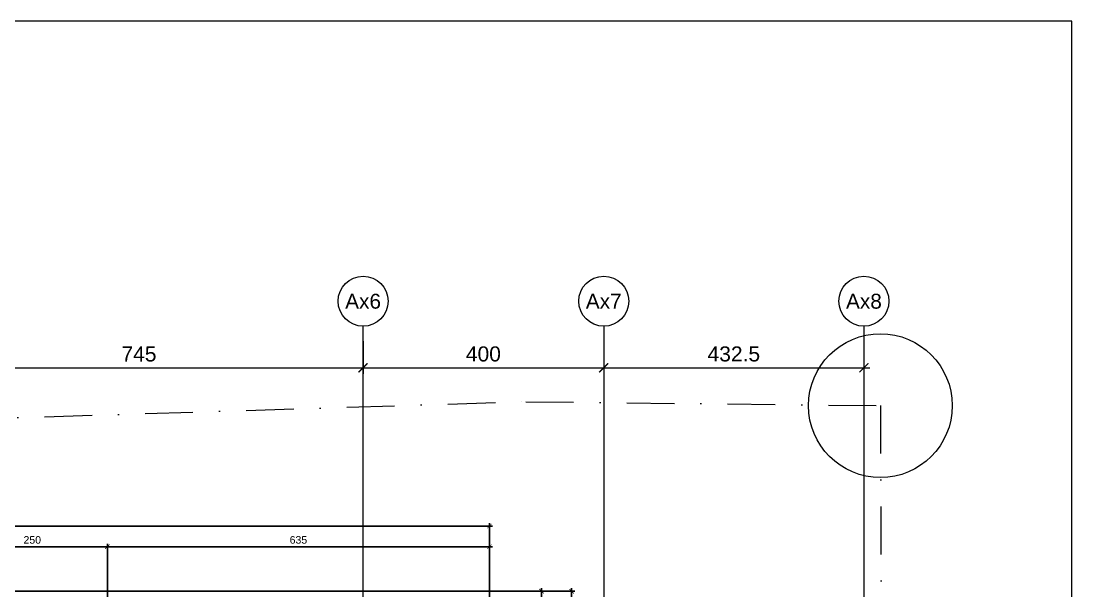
# Model space of a CAD drawing. Header units: centimetres. Extents: x 73341 to 78742, y -55119 to -48184.
# Drawn here: x 76890 to 78637, y -49722 to -48775 of the extents above; entities that cross this region are included whole.
import ezdxf
from ezdxf.enums import TextEntityAlignment as Align

# ---------------------------------------------------------------- set-up
doc = ezdxf.new("R2010")
doc.units = ezdxf.units.CM
doc.header["$LTSCALE"] = 50
doc.header["$MEASUREMENT"] = 0
for name, pattern in [('23486-A01$0${ Chain Double-Dash }', [0]), ('CACHE', [0.375, 0.25, -0.125]), ('CONTINU', [0]), ('Dot & Dashed', [335.138881, 158.75, -88.194444, 0, -88.194437])]:
    doc.linetypes.add(name, pattern=pattern)
doc.layers.get('0').update_dxf_attribs({"color": 8})
doc.layers.add('BETON CACHE', color=4, linetype='CACHE', lineweight=5)
doc.layers.add('MACONNERIE COUPE', color=7, linetype='Continuous', lineweight=30)
doc.layers.add('BETON COUPE', color=3, linetype='CONTINU')
doc.layers.add('COTE 50ème', color=1, linetype='Continuous')
doc.layers.add('FMULT', color=150, linetype='Continuous', plot=False)
doc.layers.add('HORS GEL', color=7, linetype='CACHE', lineweight=15, true_color=0x00661a)
doc.styles.add('FN_TEXT_1.50', font='arial.ttf', dxfattribs={"height": 10})
doc.styles.add('RS_TEXT_1.50', font='arial.ttf', dxfattribs={"height": 12.5})
doc.styles.add('RS_TXT_100', font='arial.ttf', dxfattribs={"height": 25})
doc.styles.add('RS_TXT_50', font='arial.ttf', dxfattribs={"height": 12.5})
doc.dimstyles.new('RS_100CM_LINEAIRE', dxfattribs={"dimscale": 10, "dimtxt": 25, "dimasz": 1.5, "dimexe": 1, "dimexo": 2.5, "dimgap": 1, "dimtad": 1, "dimdec": 1, "dimrnd": 0.5, "dimdsep": 46, "dimtxsty": 'RS_TXT_100', "dimblk1": 'ARCHTICK', "dimblk2": 'ARCHTICK', "dimsah": 1, "dimcen": 2.5, "dimdle": 1, "dimclrt": 4, "dimadec": 0, "dimazin": 2, "dimtfac": 1, "dimtdec": 1, "dimtix": 1, "dimtmove": 2, "dimatfit": 3, "dimfxl": 1, "dimtolj": 1, "dimtzin": 0, "dimarcsym": 0})
doc.dimstyles.new('RS_50CM_LINEAIRE', dxfattribs={"dimscale": 5, "dimtxt": 12.5, "dimasz": 1.5, "dimexe": 1, "dimexo": 2.5, "dimgap": 1, "dimtad": 1, "dimdec": 1, "dimrnd": 0.5, "dimdsep": 46, "dimtxsty": 'RS_TXT_50', "dimblk1": 'ARCHTICK', "dimblk2": 'ARCHTICK', "dimsah": 1, "dimcen": 2.5, "dimdle": 1, "dimclrt": 4, "dimadec": 0, "dimazin": 2, "dimtfac": 1, "dimtdec": 1, "dimtix": 1, "dimtmove": 2, "dimatfit": 3, "dimfxl": 1, "dimtolj": 1, "dimtzin": 0, "dimarcsym": 0})

# ---------------------------------------------------------------- blocks, each defined once
blk = doc.blocks.new('AXES_FN')
at = {"color": 0, "linetype": 'Continuous'}
blk.add_circle((0, 15), 22.18, dxfattribs=at)
at = {"color": 0, "style": 'FN_TEXT_1.50'}
blk.add_attdef('AXES', text='', height=12.5, dxfattribs=at).set_placement((-48.89, 20.63), align=Align.MIDDLE_CENTER)
blk = doc.blocks.new('_ArchTick')
at = {"color": 0, "linetype": 'ByBlock', "const_width": 0.15}
blk.add_lwpolyline([(-0.5, -0.5), (0.5, 0.5)], dxfattribs=at)
blk = doc.blocks.new('*D29')
at = {"layer": 'Defpoints', "color": 0, "linetype": 'ByBlock', "transparency": 16777216}
for p in [(73413.4, -40314.7), (74158.4, -40314.7), (74158.4, -40383.7)]:
    blk.add_point(p, dxfattribs=at)
at = {"layer": 'HORS GEL', "color": 0, "linetype": 'ByBlock', "lineweight": -2, "transparency": 16777216}
for p, q in [((73413.4, -40339.7), (73413.4, -40393.7)), ((74158.4, -40339.7), (74158.4, -40393.7)), ((73403.4, -40383.7), (74168.4, -40383.7))]:
    blk.add_line(p, q, dxfattribs=at)
at = {"layer": 'HORS GEL', "color": 0, "linetype": 'ByBlock', "lineweight": -2, "transparency": 16777216, "xscale": 15, "yscale": 15, "zscale": 15, "rotation": 180}
blk.add_blockref('_ArchTick', (73413.4, -40383.7), dxfattribs=at)
at = {"layer": 'HORS GEL', "color": 0, "linetype": 'ByBlock', "lineweight": -2, "transparency": 16777216, "xscale": 15, "yscale": 15, "zscale": 15}
blk.add_blockref('_ArchTick', (74158.4, -40383.7), dxfattribs=at)
at = {"layer": 'HORS GEL', "color": 4, "linetype": 'ByBlock', "transparency": 16777216, "insert": (73785.9, -40361), "char_height": 25, "attachment_point": 5, "style": 'RS_TXT_100'}
blk.add_mtext('\\A1;745', dxfattribs=at)
blk = doc.blocks.new('*D30')
at = {"layer": 'Defpoints', "color": 0, "linetype": 'ByBlock', "transparency": 16777216}
for p in [(74158.4, -40314.7), (74558.4, -40314.7), (74558.4, -40383.7)]:
    blk.add_point(p, dxfattribs=at)
at = {"layer": 'HORS GEL', "color": 0, "linetype": 'ByBlock', "lineweight": -2, "transparency": 16777216}
for p, q in [((74158.4, -40339.7), (74158.4, -40393.7)), ((74558.4, -40339.7), (74558.4, -40393.7)), ((74148.4, -40383.7), (74568.4, -40383.7))]:
    blk.add_line(p, q, dxfattribs=at)
at = {"layer": 'HORS GEL', "color": 0, "linetype": 'ByBlock', "lineweight": -2, "transparency": 16777216, "xscale": 15, "yscale": 15, "zscale": 15, "rotation": 180}
blk.add_blockref('_ArchTick', (74158.4, -40383.7), dxfattribs=at)
at = {"layer": 'HORS GEL', "color": 0, "linetype": 'ByBlock', "lineweight": -2, "transparency": 16777216, "xscale": 15, "yscale": 15, "zscale": 15}
blk.add_blockref('_ArchTick', (74558.4, -40383.7), dxfattribs=at)
at = {"layer": 'HORS GEL', "color": 4, "linetype": 'ByBlock', "transparency": 16777216, "insert": (74358.4, -40360.9), "char_height": 25, "attachment_point": 5, "style": 'RS_TXT_100'}
blk.add_mtext('\\A1;400', dxfattribs=at)
blk = doc.blocks.new('*D31')
at = {"layer": 'Defpoints', "color": 0, "linetype": 'ByBlock', "transparency": 16777216}
for p in [(74558.4, -40314.7), (74990.9, -40314.7), (74990.9, -40383.7)]:
    blk.add_point(p, dxfattribs=at)
at = {"layer": 'HORS GEL', "color": 0, "linetype": 'ByBlock', "lineweight": -2, "transparency": 16777216}
for p, q in [((74558.4, -40339.7), (74558.4, -40393.7)), ((74990.9, -40339.7), (74990.9, -40393.7)), ((74548.4, -40383.7), (75000.9, -40383.7))]:
    blk.add_line(p, q, dxfattribs=at)
at = {"layer": 'HORS GEL', "color": 0, "linetype": 'ByBlock', "lineweight": -2, "transparency": 16777216, "xscale": 15, "yscale": 15, "zscale": 15, "rotation": 180}
blk.add_blockref('_ArchTick', (74558.4, -40383.7), dxfattribs=at)
at = {"layer": 'HORS GEL', "color": 0, "linetype": 'ByBlock', "lineweight": -2, "transparency": 16777216, "xscale": 15, "yscale": 15, "zscale": 15}
blk.add_blockref('_ArchTick', (74990.9, -40383.7), dxfattribs=at)
at = {"layer": 'HORS GEL', "color": 4, "linetype": 'ByBlock', "transparency": 16777216, "insert": (74774.7, -40360.9), "char_height": 25, "attachment_point": 5, "style": 'RS_TXT_100'}
blk.add_mtext('\\A1;432.5', dxfattribs=at)
blk = doc.blocks.new('*D294')
at = {"layer": 'COTE 50ème', "color": 0, "lineweight": -2, "ltscale": 0.5, "transparency": 16777216}
for p, q in [((77755.3, -49977.5), (77755.3, -49717.6)), ((76796.2, -49722.6), (77760.3, -49722.6)), ((77046.1, -49972.5), (77760.3, -49972.5))]:
    blk.add_line(p, q, dxfattribs=at)
at = {"layer": 'Defpoints', "color": 0, "ltscale": 0.5, "transparency": 16777216}
for p in [(76783.7, -49722.6), (77755.3, -49722.6), (77033.6, -49972.5)]:
    blk.add_point(p, dxfattribs=at)
at = {"layer": 'COTE 50ème', "color": 0, "lineweight": -2, "ltscale": 0.5, "transparency": 16777216, "xscale": 7.5, "yscale": 7.5, "zscale": 7.5}
for p, rotation in [((77755.3, -49722.6), 90), ((77755.3, -49972.5), 270)]:
    blk.add_blockref('_ArchTick', p, dxfattribs=dict(at, rotation=rotation))
at = {"layer": 'COTE 50ème', "color": 4, "ltscale": 0.5, "transparency": 16777216, "insert": (77743.9, -49847.5), "char_height": 12.5, "attachment_point": 5, "rotation": 90, "style": 'RS_TXT_50'}
blk.add_mtext('\\A1;250', dxfattribs=at)
blk = doc.blocks.new('*D295')
at = {"layer": 'COTE 50ème', "color": 0, "lineweight": -2, "ltscale": 0.5, "transparency": 16777216}
for p, q in [((77805.3, -49717.6), (77805.3, -54397.4)), ((76796.2, -49722.6), (77810.3, -49722.6)), ((77681.1, -54392.4), (77810.3, -54392.4))]:
    blk.add_line(p, q, dxfattribs=at)
at = {"layer": 'Defpoints', "color": 0, "ltscale": 0.5, "transparency": 16777216}
for p in [(76783.7, -49722.6), (77668.6, -54392.4), (77805.3, -54392.4)]:
    blk.add_point(p, dxfattribs=at)
at = {"layer": 'COTE 50ème', "color": 0, "lineweight": -2, "ltscale": 0.5, "transparency": 16777216, "xscale": 7.5, "yscale": 7.5, "zscale": 7.5}
for p, rotation in [((77805.3, -49722.6), 90), ((77805.3, -54392.4), 270)]:
    blk.add_blockref('_ArchTick', p, dxfattribs=dict(at, rotation=rotation))
at = {"layer": 'COTE 50ème', "color": 4, "ltscale": 0.5, "transparency": 16777216, "insert": (77793.9, -52057.5), "char_height": 12.5, "attachment_point": 5, "rotation": 90, "style": 'RS_TXT_50'}
blk.add_mtext('\\A1;4670', dxfattribs=at)
blk = doc.blocks.new('*D296')
at = {"layer": 'COTE 50ème', "color": 0, "lineweight": -2, "ltscale": 0.5, "transparency": 16777216}
for p, q in [((77033.6, -49960), (77033.6, -49643.7)), ((77668.6, -51915.9), (77668.6, -49643.7)), ((77673.6, -49648.7), (77028.6, -49648.7))]:
    blk.add_line(p, q, dxfattribs=at)
at = {"layer": 'Defpoints', "color": 0, "ltscale": 0.5, "transparency": 16777216}
for p in [(77033.6, -49648.7), (77033.6, -49972.5), (77668.6, -51928.4)]:
    blk.add_point(p, dxfattribs=at)
at = {"layer": 'COTE 50ème', "color": 0, "lineweight": -2, "ltscale": 0.5, "transparency": 16777216, "xscale": 7.5, "yscale": 7.5, "zscale": 7.5, "rotation": 180}
blk.add_blockref('_ArchTick', (77033.6, -49648.7), dxfattribs=at)
at = {"layer": 'COTE 50ème', "color": 0, "lineweight": -2, "ltscale": 0.5, "transparency": 16777216, "xscale": 7.5, "yscale": 7.5, "zscale": 7.5}
blk.add_blockref('_ArchTick', (77668.6, -49648.7), dxfattribs=at)
at = {"layer": 'COTE 50ème', "color": 4, "ltscale": 0.5, "transparency": 16777216, "insert": (77351.1, -49637.4), "char_height": 12.5, "attachment_point": 5, "style": 'RS_TXT_50'}
blk.add_mtext('\\A1;635', dxfattribs=at)
blk = doc.blocks.new('*D297')
at = {"layer": 'COTE 50ème', "color": 0, "lineweight": -2, "ltscale": 0.5, "transparency": 16777216}
for p, q in [((76783.7, -49710.1), (76783.7, -49643.7)), ((77033.6, -49960), (77033.6, -49643.7)), ((77038.6, -49648.7), (76778.7, -49648.7))]:
    blk.add_line(p, q, dxfattribs=at)
at = {"layer": 'Defpoints', "color": 0, "ltscale": 0.5, "transparency": 16777216}
for p in [(76783.7, -49648.7), (76783.7, -49722.6), (77033.6, -49972.5)]:
    blk.add_point(p, dxfattribs=at)
at = {"layer": 'COTE 50ème', "color": 0, "lineweight": -2, "ltscale": 0.5, "transparency": 16777216, "xscale": 7.5, "yscale": 7.5, "zscale": 7.5, "rotation": 180}
blk.add_blockref('_ArchTick', (76783.7, -49648.7), dxfattribs=at)
at = {"layer": 'COTE 50ème', "color": 0, "lineweight": -2, "ltscale": 0.5, "transparency": 16777216, "xscale": 7.5, "yscale": 7.5, "zscale": 7.5}
blk.add_blockref('_ArchTick', (77033.6, -49648.7), dxfattribs=at)
at = {"layer": 'COTE 50ème', "color": 4, "ltscale": 0.5, "transparency": 16777216, "insert": (76908.7, -49637.4), "char_height": 12.5, "attachment_point": 5, "style": 'RS_TXT_50'}
blk.add_mtext('\\A1;250', dxfattribs=at)
blk = doc.blocks.new('*D306')
at = {"layer": 'COTE 50ème', "color": 0, "lineweight": -2, "ltscale": 0.5, "transparency": 16777216}
for p, q in [((73863.6, -52559.9), (73863.6, -49609.4)), ((77668.6, -51915.9), (77668.6, -49609.4)), ((73858.6, -49614.4), (77673.6, -49614.4))]:
    blk.add_line(p, q, dxfattribs=at)
at = {"layer": 'Defpoints', "color": 0, "ltscale": 0.5, "transparency": 16777216}
for p in [(77668.6, -49614.4), (77668.6, -51928.4), (73863.6, -52572.4)]:
    blk.add_point(p, dxfattribs=at)
at = {"layer": 'COTE 50ème', "color": 0, "lineweight": -2, "ltscale": 0.5, "transparency": 16777216, "xscale": 7.5, "yscale": 7.5, "zscale": 7.5, "rotation": 180}
blk.add_blockref('_ArchTick', (73863.6, -49614.4), dxfattribs=at)
at = {"layer": 'COTE 50ème', "color": 0, "lineweight": -2, "ltscale": 0.5, "transparency": 16777216, "xscale": 7.5, "yscale": 7.5, "zscale": 7.5}
blk.add_blockref('_ArchTick', (77668.6, -49614.4), dxfattribs=at)
at = {"layer": 'COTE 50ème', "color": 4, "ltscale": 0.5, "transparency": 16777216, "insert": (75766.1, -49603), "char_height": 12.5, "attachment_point": 5, "style": 'RS_TXT_50'}
blk.add_mtext('\\A1;3805', dxfattribs=at)
blk = doc.blocks.new('A$Cb99fd45a')
at = {"layer": 'HORS GEL', "linetype": '23486-A01$0${ Chain Double-Dash }', "ltscale": 1.2}
for p, q in [((1995, -1175), (1995, 1580)), ((2395, 1580), (2395, -4150)), ((2827.5, 1580), (2827.5, -4150))]:
    blk.add_line(p, q, dxfattribs=at)
at = {"layer": 'HORS GEL'}
ref = blk.add_blockref('AXES_FN', (1995, 1593.46), dxfattribs=dict(at, xscale=1.875, yscale=1.875, zscale=1.875))
ref.add_attrib('AXES', 'Ax6', dxfattribs={"layer": '0', "color": 0, "height": 24.75, "style": 'RS_TEXT_1.50'}).set_placement((1995, 1621.58), align=Align.MIDDLE)
ref = blk.add_blockref('AXES_FN', (2395, 1593.46), dxfattribs=dict(at, xscale=1.875, yscale=1.875, zscale=1.875))
ref.add_attrib('AXES', 'Ax7', dxfattribs={"layer": '0', "color": 0, "height": 24.75, "style": 'RS_TEXT_1.50'}).set_placement((2395, 1621.58), align=Align.MIDDLE)
ref = blk.add_blockref('AXES_FN', (2827.5, 1593.46), dxfattribs=dict(at, xscale=1.875, yscale=1.875, zscale=1.875))
ref.add_attrib('AXES', 'Ax8', dxfattribs={"layer": '0', "color": 0, "height": 24.75, "style": 'RS_TEXT_1.50'}).set_placement((2827.5, 1621.58), align=Align.MIDDLE)
at = {"layer": 'HORS GEL', "linetype": 'ByBlock'}
for base, p1, p2, picture, middle in [((1995, 1511.07), (1250, 1580), (1995, 1580), '*D29', (1622.5, 1533.78)), ((2395, 1511.07), (1995, 1580), (2395, 1580), '*D30', (2195, 1533.83)), ((2827.5, 1511.07), (2395, 1580), (2827.5, 1580), '*D31', (2611.25, 1533.84))]:
    dim = blk.add_linear_dim(base=base, p1=p1, p2=p2, dimstyle='RS_100CM_LINEAIRE', dxfattribs=at)
    dim.commit()
    dim.dimension.update_dxf_attribs({"geometry": picture, "text_midpoint": middle, "insert": (-72163.45, 41894.73)})

msp = doc.modelspace()

# ---------------------------------------------------------------- linework, layer by layer
at = {"layer": 'BETON CACHE', "color": 232, "linetype": 'Dot & Dashed', "ltscale": 0.01}
msp.add_lwpolyline([(78339.23, -54847.46), (77025.99, -54807.71), (73678.74, -54401.92), (74079.84, -49521.26), (77729.12, -49407.74), (78318.52, -49414.31)], close=True, dxfattribs=at)
at = {"layer": 'BETON COUPE', "lineweight": 5, "ltscale": 0.5}
msp.add_circle((78318.52, -49414.31), 119.48, dxfattribs=at)
at = {"layer": 'FMULT', "lineweight": 5, "ltscale": 0.5}
msp.add_lwpolyline([(73341.18, -55119.47), (78636.94, -55119.47), (78636.94, -48775.25), (73341.18, -48775.25)], close=True, dxfattribs=at)

# ---------------------------------------------------------------- block references
at = {"layer": 'MACONNERIE COUPE', "lineweight": 5, "ltscale": 0.5}
msp.add_blockref('A$Cb99fd45a', (75463.6, -50862.36), dxfattribs=at)

# ---------------------------------------------------------------- dimensions: what is measured, and where the dimension line sits
at = {"layer": 'COTE 50ème', "ltscale": 0.5}
for base, p1, p2, picture, middle in [((77668.6, -49614.39), (73863.6, -52572.36), (77668.6, -51928.35), '*D306', (75766.1, -49603)), ((76783.73, -49648.75), (77033.6, -49972.47), (76783.73, -49722.59), '*D297', (76908.66, -49637.37)), ((77033.6, -49648.75), (77668.6, -51928.35), (77033.6, -49972.47), '*D296', (77351.1, -49637.36))]:
    dim = msp.add_linear_dim(base=base, p1=p1, p2=p2, dimstyle='RS_50CM_LINEAIRE', dxfattribs=at)
    dim.commit()
    dim.dimension.update_dxf_attribs({"geometry": picture, "text_midpoint": middle})
for base, p1, p2, picture, middle in [((77755.28, -49722.59), (77033.6, -49972.47), (76783.73, -49722.59), '*D294', (77743.89, -49847.53)), ((77805.28, -54392.4), (76783.73, -49722.59), (77668.61, -54392.4), '*D295', (77793.89, -52057.5))]:
    dim = msp.add_linear_dim(base=base, p1=p1, p2=p2, angle=90, dimstyle='RS_50CM_LINEAIRE', dxfattribs=at)
    dim.commit()
    dim.dimension.update_dxf_attribs({"geometry": picture, "text_midpoint": middle})

doc.saveas('drawing.dxf')
